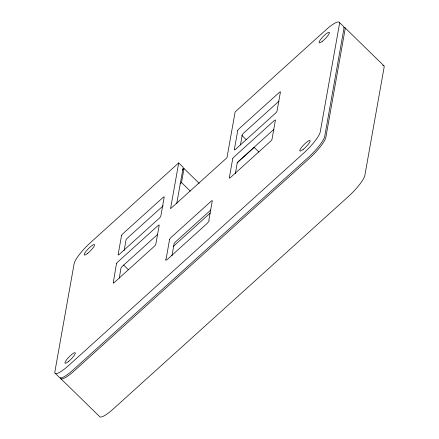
<?xml version="1.0" encoding="UTF-8"?>
<svg xmlns="http://www.w3.org/2000/svg" width="439" height="439" viewBox="0 0 439 439"><rect width="100%" height="100%" fill="white"/><g stroke="black" fill="none" stroke-linecap="round" stroke-linejoin="round"><path stroke-width="0.66" d="M119.276 278.183L120.939 268.163A2.184 0.45 -45.7 0 1 122.668 266.018L157.738 234.322M124.138 250.581L126.026 239.979A2.146 0.439 -45.7 0 1 127.678 237.861L163.264 205.71M178.706 162.885L170.546 208.701L226.968 157.716L235.134 111.901L325.562 30.187A21.434 4.412 -45.7 0 1 339.495 23.799L320.229 131.974A21.434 4.412 -45.7 0 1 303.662 153.145L68.813 365.352A21.434 4.412 -45.7 0 1 54.88 371.74L74.147 263.565A21.434 4.412 -45.7 0 1 90.714 242.394L178.706 162.885L183.206 167.286L176.725 203.663M180.001 183.925L181.521 182.553L184.023 168.516L199.185 183.332M171.967 255.75L174.096 243.788A2.146 0.439 -45.7 0 1 175.754 241.669L210.83 209.974M235.326 173.734L237.214 163.132A2.146 0.439 -45.7 0 1 238.871 161.014L273.947 129.324M240.457 144.914L242.229 134.982A2.146 0.439 -45.7 0 1 243.886 132.863L278.963 101.168M182.503 169.888L184.023 168.516M237.027 162.94L254.307 147.323M173.147 246.548L210.254 213.014M344.939 27.706L383.944 65.817M339.32 22.356L343.819 26.752A21.434 4.412 -45.7 0 1 343.995 28.195L324.728 136.375A21.434 4.412 -45.7 0 1 308.162 157.541L73.313 369.748A21.434 4.412 -45.7 0 1 59.556 377.584L55.056 373.183M241.862 135.393L246.263 139.695M254.088 147.339L258.983 152.119M181.521 182.553L190.328 191.157M123.529 264.986L128.369 269.716M60.681 378.533L99.68 416.644A21.434 4.412 -45.7 0 0 113.438 408.813L348.286 196.606A21.434 4.412 -45.7 0 0 364.853 175.435L384.12 67.26A21.434 4.412 -45.7 0 0 382.737 65.411M60.445 377.683A21.434 4.412 -45.7 0 0 74.432 370.703L309.286 158.495A21.434 4.412 -45.7 0 0 325.853 137.325L345.12 29.15A21.434 4.412 -45.7 0 0 343.737 27.3M116.439 263.768L113.218 283.133A2.146 0.439 -45.7 0 0 114.48 282.31L154.127 246.482A2.146 0.439 -45.7 0 0 155.785 244.364L159.209 225.152A2.146 0.439 -45.7 0 0 157.815 225.794L118.168 261.617A2.184 0.45 -45.7 0 0 116.439 263.768M121.526 235.584L118.102 254.796A2.146 0.439 -45.7 0 0 119.496 254.154L159.143 218.331A2.146 0.439 -45.7 0 0 160.8 216.213L164.224 197.001A2.146 0.439 -45.7 0 0 162.831 197.638L123.178 233.466A2.146 0.439 -45.7 0 0 121.526 235.584M169.597 239.387L166.161 258.67A4.291 0.883 -45.7 0 0 167.292 259.449L206.961 223.605A4.28 0.883 -45.7 0 0 208.86 220.104L212.295 200.804A2.146 0.439 -45.7 0 0 210.901 201.446L171.254 237.269A2.146 0.439 -45.7 0 0 169.597 239.387M232.714 158.737L229.29 177.949A2.146 0.439 -45.7 0 0 230.684 177.307L270.336 141.479A2.146 0.439 -45.7 0 0 271.993 139.366L275.412 120.154A2.146 0.439 -45.7 0 0 274.018 120.791L234.371 156.619A2.146 0.439 -45.7 0 0 232.714 158.737M237.729 130.581L234.305 149.792A2.146 0.439 -45.7 0 0 235.699 149.156L275.352 113.328A2.146 0.439 -45.7 0 0 277.004 111.21L280.428 91.998A2.146 0.439 -45.7 0 0 279.034 92.64L239.387 128.468A2.146 0.439 -45.7 0 0 237.729 130.581M68.352 361.604A7.287 1.498 -45.7 0 0 75.25 352.786A7.287 1.498 -45.7 0 0 66.777 359.497A7.287 1.498 -45.7 0 0 68.352 361.604M303.206 149.397A7.287 1.498 -45.7 0 0 310.104 140.579A7.287 1.498 -45.7 0 0 301.626 147.29A7.287 1.498 -45.7 0 0 303.206 149.397M322.473 41.217A7.287 1.498 -45.7 0 0 329.371 32.404A7.287 1.498 -45.7 0 0 320.898 39.115A7.287 1.498 -45.7 0 0 322.473 41.217M87.624 253.424A7.287 1.498 -45.7 0 0 94.522 244.611A7.287 1.498 -45.7 0 0 86.049 251.322A7.287 1.498 -45.7 0 0 87.624 253.424"/></g></svg>
